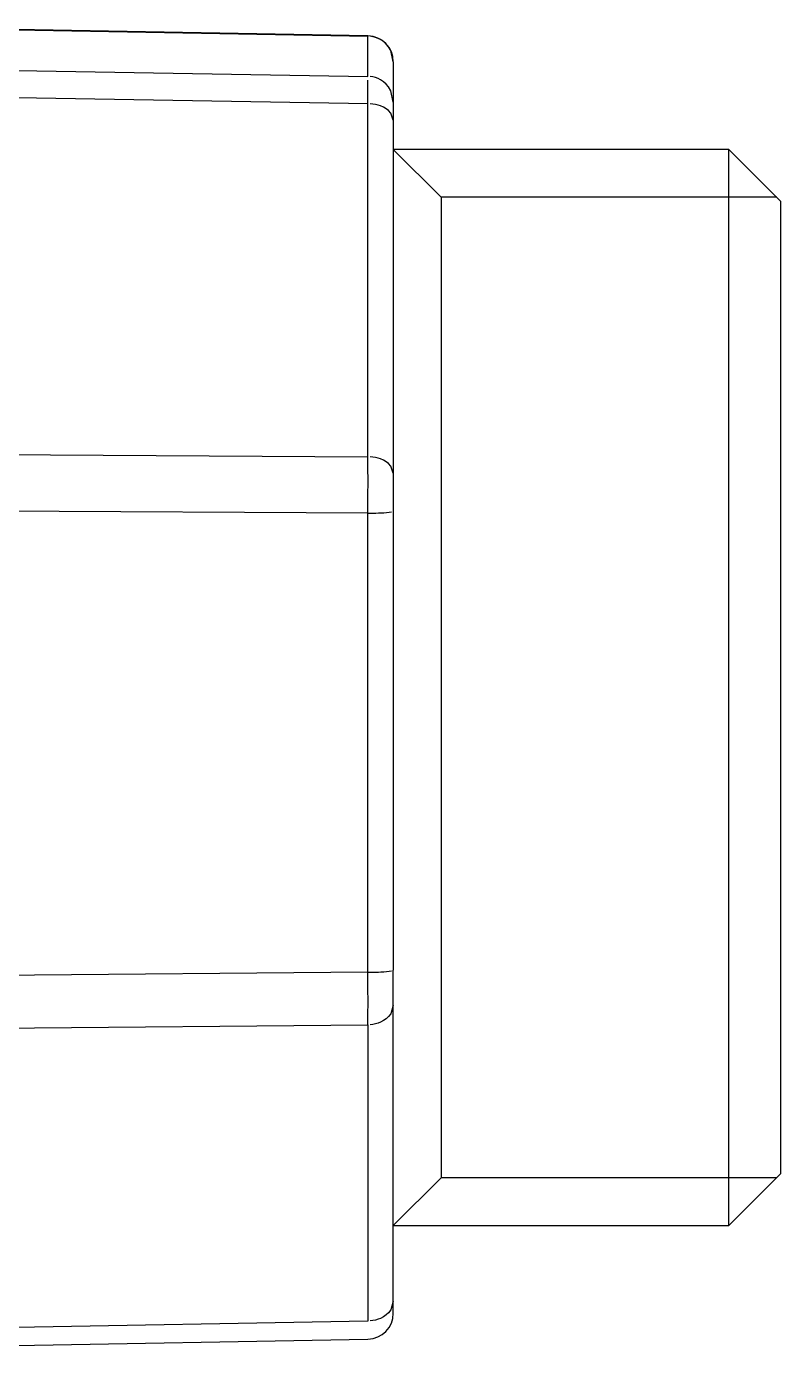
# Model space of a CAD drawing. Header units: millimetres. Extents: x 441156 to 441876, y 4514765 to 4515211.
# Drawn here: x 441490.8579 to 441491.004, y 4514937.1238 to 4514937.38 of the extents above; entities that cross this region are included whole.
import ezdxf

# ---------------------------------------------------------------- set-up
doc = ezdxf.new("R2010")
doc.units = ezdxf.units.MM
doc.layers.add('Collettore SL', color=7, linetype='Continuous')
doc.layers.add('Terminale_entrata', color=7, linetype='Continuous')

msp = doc.modelspace()

# ---------------------------------------------------------------- linework, layer by layer
at = {"layer": 'Collettore SL', "color": 254, "linetype": 'Continuous'}
for p, q in [((441490.9240903968, 4514937.37816444), (441490.8226153319, 4514937.379992899)), ((441490.8227523857, 4514937.379933355), (441490.9240875795, 4514937.378107418)), ((441490.924090397, 4514937.37816444), (441490.9240875795, 4514937.378107418)), ((441490.9240875795, 4514937.37032581), (441490.9240875795, 4514937.378107418)), ((441490.9290003174, 4514937.373127203), (441490.9290003174, 4514937.373165252)), ((441490.9290003174, 4514937.373127203), (441490.9290003174, 4514937.365345595)), ((441490.8227523857, 4514937.372024036), (441490.9240875795, 4514937.37032581)), ((441490.9240875795, 4514937.365025512), (441490.8323637774, 4514937.366562665)), ((441490.9240875795, 4514937.296630051), (441490.9240875795, 4514937.365025512)), ((441490.9290003174, 4514937.365345595), (441490.9290003174, 4514937.361812063)), ((441490.9290003174, 4514937.361812063), (441490.9290003174, 4514937.293416603)), ((441490.8209411388, 4514937.297216058), (441490.9240875795, 4514937.296630051)), ((441490.9290003174, 4514937.293416603), (441490.9290003174, 4514937.286118281)), ((441490.9240875795, 4514937.285682568), (441490.8032317472, 4514937.286369187)), ((441490.9240875795, 4514937.196738388), (441490.9240875795, 4514937.285682568)), ((441490.9290003174, 4514937.286118281), (441490.9290003174, 4514937.1971741)), ((441490.9240875795, 4514937.196738388), (441490.8032317472, 4514937.195684051)), ((441490.9290003174, 4514937.190386248), (441490.9290003174, 4514937.1971741)), ((441490.9290003174, 4514937.132995642), (441490.9290003174, 4514937.190386248)), ((441490.8209411388, 4514937.185656767), (441490.9240875795, 4514937.186556608)), ((441490.9240875795, 4514937.186556608), (441490.9240875795, 4514937.129166003)), ((441490.9290003174, 4514937.130656441), (441490.9290003174, 4514937.132995642)), ((441490.9240875795, 4514937.129166003), (441490.8323637774, 4514937.127513251)), ((441490.8226153319, 4514937.123828795), (441490.9240903968, 4514937.125657252))]:
    msp.add_line(p, q, dxfattribs=at)
for points in [[(441490.9290003174, 4514937.373127203, 0), (441490.9289972716, 4514937.373301037, 0), (441490.9289881377, 4514937.373474658, 0), (441490.9289729269, 4514937.373647857, 0), (441490.9289516578, 4514937.37382042, 0), (441490.9289243562, 4514937.37399214, 0), (441490.9288910555, 4514937.374162806, 0), (441490.9288517961, 4514937.37433221, 0), (441490.9288066259, 4514937.374500145, 0), (441490.9287556, 4514937.374666409, 0), (441490.9286987805, 4514937.374830796, 0), (441490.9286362367, 4514937.374993109, 0), (441490.9285680447, 4514937.375153148, 0), (441490.9284942877, 4514937.375310718, 0), (441490.9284150554, 4514937.375465629, 0), (441490.9283304444, 4514937.37561769, 0), (441490.9282405579, 4514937.375766717, 0), (441490.9281455053, 4514937.375912528, 0), (441490.9280454024, 4514937.376054946, 0), (441490.9279403712, 4514937.376193796, 0), (441490.9278305396, 4514937.376328912, 0), (441490.9277160416, 4514937.376460125, 0), (441490.9275970164, 4514937.376587278, 0), (441490.9274736093, 4514937.376710216, 0), (441490.9273459705, 4514937.376828788, 0), (441490.9272142555, 4514937.376942851, 0), (441490.9270786248, 4514937.377052264, 0), (441490.9269392437, 4514937.377156896, 0), (441490.9267962819, 4514937.377256617, 0), (441490.9266499138, 4514937.377351308, 0), (441490.9265003175, 4514937.377440853, 0), (441490.9263476753, 4514937.377525141, 0), (441490.9261921732, 4514937.377604073, 0), (441490.9260340006, 4514937.377677549, 0), (441490.9258733504, 4514937.377745481, 0), (441490.9257104182, 4514937.377807788, 0), (441490.9255454025, 4514937.377864391, 0), (441490.9253785043, 4514937.377915222, 0), (441490.925209927, 4514937.377960221, 0), (441490.9250398759, 4514937.377999331, 0), (441490.9248685584, 4514937.378032505, 0), (441490.9246961829, 4514937.378059702, 0), (441490.9245229598, 4514937.378080891, 0), (441490.9243490998, 4514937.378096043, 0), (441490.924174815, 4514937.378105142, 0), (441490.9240875795, 4514937.378107418, 0)], [(441490.9240875795, 4514937.365025512, 0), (441490.9240884399, 4514937.365304546, 0), (441490.9240892473, 4514937.365577607, 0), (441490.9240900012, 4514937.36584453, 0), (441490.924090701, 4514937.366105153, 0), (441490.9240913464, 4514937.36635932, 0), (441490.9240919371, 4514937.366606877, 0), (441490.9240924725, 4514937.366847675, 0), (441490.9240929525, 4514937.36708157, 0), (441490.9240933766, 4514937.36730842, 0), (441490.9240937448, 4514937.367528089, 0), (441490.9240940567, 4514937.367740444, 0), (441490.9240943121, 4514937.367945358, 0), (441490.9240945109, 4514937.368142706, 0), (441490.924094653, 4514937.36833237, 0), (441490.9240947383, 4514937.368514237, 0), (441490.9240947667, 4514937.368688195, 0), (441490.9240947383, 4514937.368854141, 0), (441490.924094653, 4514937.369011975, 0), (441490.9240945109, 4514937.3691616, 0), (441490.9240943121, 4514937.369302928, 0), (441490.9240940567, 4514937.369435874, 0), (441490.9240937448, 4514937.369560356, 0), (441490.9240933766, 4514937.369676301, 0), (441490.9240929525, 4514937.369783638, 0), (441490.9240924725, 4514937.369882302, 0), (441490.9240919371, 4514937.369972236, 0), (441490.9240913464, 4514937.370053383, 0), (441490.924090701, 4514937.370125695, 0), (441490.9240900012, 4514937.37018913, 0), (441490.9240892473, 4514937.370243648, 0), (441490.9240884399, 4514937.370289218, 0), (441490.9240875795, 4514937.37032581, 0)], [(441490.9290003174, 4514937.365345595, 0), (441490.9289972716, 4514937.36551943, 0), (441490.9289881377, 4514937.36569305, 0), (441490.9289729269, 4514937.365866249, 0), (441490.9289516578, 4514937.366038813, 0), (441490.9289243562, 4514937.366210532, 0), (441490.9288910555, 4514937.366381198, 0), (441490.9288517961, 4514937.366550602, 0), (441490.9288066259, 4514937.366718538, 0), (441490.9287556, 4514937.366884802, 0), (441490.9286987805, 4514937.367049189, 0), (441490.9286362367, 4514937.367211501, 0), (441490.9285680447, 4514937.367371541, 0), (441490.9284942877, 4514937.367529111, 0), (441490.9284150554, 4514937.367684022, 0), (441490.9283304444, 4514937.367836082, 0), (441490.9282405579, 4514937.36798511, 0), (441490.9281455053, 4514937.36813092, 0), (441490.9280454024, 4514937.368273338, 0), (441490.9279403712, 4514937.368412189, 0), (441490.9278305396, 4514937.368547304, 0), (441490.9277160416, 4514937.368678518, 0), (441490.9275970164, 4514937.368805671, 0), (441490.9274736093, 4514937.368928608, 0), (441490.9273459705, 4514937.369047181, 0), (441490.9272142555, 4514937.369161243, 0), (441490.9270786248, 4514937.369270656, 0), (441490.9269392437, 4514937.369375288, 0), (441490.9267962819, 4514937.36947501, 0), (441490.9266499138, 4514937.369569701, 0), (441490.9265003175, 4514937.369659245, 0), (441490.9263476753, 4514937.369743534, 0), (441490.9261921732, 4514937.369822465, 0), (441490.9260340006, 4514937.369895942, 0), (441490.9258733504, 4514937.369963874, 0), (441490.9257104182, 4514937.37002618, 0), (441490.9255454025, 4514937.370082783, 0), (441490.9253785043, 4514937.370133615, 0), (441490.925209927, 4514937.370178613, 0), (441490.9250398759, 4514937.370217723, 0), (441490.9248685584, 4514937.370250897, 0), (441490.9246961829, 4514937.370278095, 0), (441490.9245229598, 4514937.370299283, 0), (441490.9243490998, 4514937.370314436, 0), (441490.924174815, 4514937.370323535, 0), (441490.9240875795, 4514937.37032581, 0)], [(441490.9290003174, 4514937.361812063, 0), (441490.9289972716, 4514937.361924228, 0), (441490.9289881377, 4514937.362036256, 0), (441490.9289729269, 4514937.362148011, 0), (441490.9289516578, 4514937.362259357, 0), (441490.9289243562, 4514937.362370158, 0), (441490.9288910555, 4514937.362480278, 0), (441490.9288517961, 4514937.362589585, 0), (441490.9288066259, 4514937.362697945, 0), (441490.9287556, 4514937.362805225, 0), (441490.9286987805, 4514937.362911294, 0), (441490.9286362367, 4514937.363016025, 0), (441490.9285680447, 4514937.363119289, 0), (441490.9284942877, 4514937.363220961, 0), (441490.9284150554, 4514937.363320916, 0), (441490.9283304444, 4514937.363419032, 0), (441490.9282405579, 4514937.363515191, 0), (441490.9281455053, 4514937.363609275, 0), (441490.9280454024, 4514937.363701168, 0), (441490.9279403712, 4514937.363790761, 0), (441490.9278305396, 4514937.363877943, 0), (441490.9277160416, 4514937.363962607, 0), (441490.9275970164, 4514937.364044652, 0), (441490.9274736093, 4514937.364123977, 0), (441490.9273459705, 4514937.364200485, 0), (441490.9272142555, 4514937.364274083, 0), (441490.9270786248, 4514937.364344681, 0), (441490.9269392437, 4514937.364412193, 0), (441490.9267962819, 4514937.364476538, 0), (441490.9266499138, 4514937.364537637, 0), (441490.9265003175, 4514937.364595415, 0), (441490.9263476753, 4514937.364649802, 0), (441490.9261921732, 4514937.364700732, 0), (441490.9260340006, 4514937.364748142, 0), (441490.9258733504, 4514937.364791974, 0), (441490.9257104182, 4514937.364832177, 0), (441490.9255454025, 4514937.3648687, 0), (441490.9253785043, 4514937.364901499, 0), (441490.925209927, 4514937.364930534, 0), (441490.9250398759, 4514937.364955769, 0), (441490.9248685584, 4514937.364977174, 0), (441490.9246961829, 4514937.364994723, 0), (441490.9245229598, 4514937.365008395, 0), (441490.9243490998, 4514937.365018172, 0), (441490.924174815, 4514937.365024043, 0), (441490.9240875795, 4514937.365025512, 0)], [(441490.9290003174, 4514937.293416603, 0), (441490.9289972716, 4514937.293528767, 0), (441490.9289881377, 4514937.293640795, 0), (441490.9289729269, 4514937.293752551, 0), (441490.9289516578, 4514937.293863896, 0), (441490.9289243562, 4514937.293974697, 0), (441490.9288910555, 4514937.294084818, 0), (441490.9288517961, 4514937.294194125, 0), (441490.9288066259, 4514937.294302484, 0), (441490.9287556, 4514937.294409764, 0), (441490.9286987805, 4514937.294515834, 0), (441490.9286362367, 4514937.294620565, 0), (441490.9285680447, 4514937.294723829, 0), (441490.9284942877, 4514937.2948255, 0), (441490.9284150554, 4514937.294925455, 0), (441490.9283304444, 4514937.295023572, 0), (441490.9282405579, 4514937.295119731, 0), (441490.9281455053, 4514937.295213814, 0), (441490.9280454024, 4514937.295305708, 0), (441490.9279403712, 4514937.295395301, 0), (441490.9278305396, 4514937.295482482, 0), (441490.9277160416, 4514937.295567147, 0), (441490.9275970164, 4514937.295649191, 0), (441490.9274736093, 4514937.295728516, 0), (441490.9273459705, 4514937.295805024, 0), (441490.9272142555, 4514937.295878622, 0), (441490.9270786248, 4514937.295949221, 0), (441490.9269392437, 4514937.296016733, 0), (441490.9267962819, 4514937.296081078, 0), (441490.9266499138, 4514937.296142177, 0), (441490.9265003175, 4514937.296199955, 0), (441490.9263476753, 4514937.296254341, 0), (441490.9261921732, 4514937.296305271, 0), (441490.9260340006, 4514937.296352681, 0), (441490.9258733504, 4514937.296396514, 0), (441490.9257104182, 4514937.296436717, 0), (441490.9255454025, 4514937.29647324, 0), (441490.9253785043, 4514937.296506038, 0), (441490.925209927, 4514937.296535073, 0), (441490.9250398759, 4514937.296560308, 0), (441490.9248685584, 4514937.296581713, 0), (441490.9246961829, 4514937.296599262, 0), (441490.9245229598, 4514937.296612934, 0), (441490.9243490998, 4514937.296622711, 0), (441490.924174815, 4514937.296628583, 0), (441490.9240875795, 4514937.296630051, 0)], [(441490.9240875795, 4514937.285682568, 0), (441490.9242619972, 4514937.285683099, 0), (441490.9244360962, 4514937.28568416, 0), (441490.9246096641, 4514937.285685751, 0), (441490.9247824898, 4514937.285687868, 0), (441490.9249543624, 4514937.285690509, 0), (441490.9251250727, 4514937.285693672, 0), (441490.9252944126, 4514937.285697351, 0), (441490.925462176, 4514937.285701544, 0), (441490.9256281582, 4514937.285706244, 0), (441490.9257921572, 4514937.285711447, 0), (441490.9259539731, 4514937.285717145, 0), (441490.9261134088, 4514937.285723331, 0), (441490.9262702699, 4514937.285729999, 0), (441490.9264243655, 4514937.28573714, 0), (441490.9265755078, 4514937.285744745, 0), (441490.9267235126, 4514937.285752806, 0), (441490.9268681996, 4514937.285761312, 0), (441490.9270093925, 4514937.285770252, 0), (441490.9271469194, 4514937.285779617, 0), (441490.9272806126, 4514937.285789395, 0), (441490.9274103092, 4514937.285799572, 0), (441490.9275358513, 4514937.285810139, 0), (441490.9276570859, 4514937.28582108, 0), (441490.9277738653, 4514937.285832385, 0), (441490.9278860472, 4514937.285844036, 0), (441490.927993495, 4514937.285856022, 0), (441490.9280960776, 4514937.285868328, 0), (441490.9281936703, 4514937.285880939, 0), (441490.9282861539, 4514937.285893838, 0), (441490.928373416, 4514937.285907011, 0), (441490.92845535, 4514937.285920441, 0), (441490.9285318563, 4514937.285934113, 0), (441490.9286028417, 4514937.285948008, 0), (441490.9286682195, 4514937.285962111, 0), (441490.9287279103, 4514937.285976405, 0), (441490.9287818412, 4514937.285990871, 0), (441490.9288299466, 4514937.286005493, 0), (441490.9288721678, 4514937.286020252, 0), (441490.9289084533, 4514937.286035131, 0), (441490.9289387591, 4514937.28605011, 0), (441490.9289630482, 4514937.286065172, 0), (441490.9289812909, 4514937.2860803, 0), (441490.9289934651, 4514937.286095474, 0), (441490.9289995559, 4514937.286110676, 0), (441490.9290003174, 4514937.286118281, 0)], [(441490.9240875795, 4514937.196738388, 0), (441490.9242619972, 4514937.196738919, 0), (441490.9244360962, 4514937.19673998, 0), (441490.9246096641, 4514937.19674157, 0), (441490.9247824898, 4514937.196743687, 0), (441490.9249543624, 4514937.196746328, 0), (441490.9251250727, 4514937.196749491, 0), (441490.9252944126, 4514937.19675317, 0), (441490.925462176, 4514937.196757363, 0), (441490.9256281582, 4514937.196762064, 0), (441490.9257921572, 4514937.196767266, 0), (441490.9259539731, 4514937.196772964, 0), (441490.9261134088, 4514937.196779151, 0), (441490.9262702699, 4514937.196785819, 0), (441490.9264243655, 4514937.19679296, 0), (441490.9265755078, 4514937.196800565, 0), (441490.9267235126, 4514937.196808626, 0), (441490.9268681996, 4514937.196817132, 0), (441490.9270093925, 4514937.196826072, 0), (441490.9271469194, 4514937.196835437, 0), (441490.9272806126, 4514937.196845214, 0), (441490.9274103092, 4514937.196855392, 0), (441490.9275358513, 4514937.196865958, 0), (441490.9276570859, 4514937.1968769, 0), (441490.9277738653, 4514937.196888204, 0), (441490.9278860472, 4514937.196899856, 0), (441490.927993495, 4514937.196911843, 0), (441490.9280960776, 4514937.196924148, 0), (441490.9281936703, 4514937.196936758, 0), (441490.9282861539, 4514937.196949658, 0), (441490.928373416, 4514937.196962831, 0), (441490.92845535, 4514937.196976261, 0), (441490.9285318563, 4514937.196989932, 0), (441490.9286028417, 4514937.197003828, 0), (441490.9286682195, 4514937.197017931, 0), (441490.9287279103, 4514937.197032224, 0), (441490.9287818412, 4514937.197046691, 0), (441490.9288299466, 4514937.197061312, 0), (441490.9288721678, 4514937.197076072, 0), (441490.9289084533, 4514937.19709095, 0), (441490.9289387591, 4514937.197105929, 0), (441490.9289630482, 4514937.197120992, 0), (441490.9289812909, 4514937.19713612, 0), (441490.9289934651, 4514937.197151294, 0), (441490.9289995559, 4514937.197166495, 0), (441490.9290003174, 4514937.1971741, 0)], [(441490.9290003174, 4514937.190386248, 0), (441490.9289972716, 4514937.190252574, 0), (441490.9289881377, 4514937.190119064, 0), (441490.9289729269, 4514937.189985881, 0), (441490.9289516578, 4514937.189853184, 0), (441490.9289243562, 4514937.189721136, 0), (441490.9288910555, 4514937.189589899, 0), (441490.9288517961, 4514937.189459633, 0), (441490.9288066259, 4514937.189330495, 0), (441490.9287556, 4514937.189202644, 0), (441490.9286987805, 4514937.189076235, 0), (441490.9286362367, 4514937.188951421, 0), (441490.9285680447, 4514937.188828356, 0), (441490.9284942877, 4514937.188707189, 0), (441490.9284150554, 4514937.188588067, 0), (441490.9283304444, 4514937.188471137, 0), (441490.9282405579, 4514937.188356539, 0), (441490.9281455053, 4514937.188244415, 0), (441490.9280454024, 4514937.188134899, 0), (441490.9279403712, 4514937.188028127, 0), (441490.9278305396, 4514937.187924228, 0), (441490.9277160416, 4514937.187823328, 0), (441490.9275970164, 4514937.187725551, 0), (441490.9274736093, 4514937.187631017, 0), (441490.9273459705, 4514937.187539837, 0), (441490.9272142555, 4514937.187452127, 0), (441490.9270786248, 4514937.187367992, 0), (441490.9269392437, 4514937.187287533, 0), (441490.9267962819, 4514937.187210849, 0), (441490.9266499138, 4514937.187138035, 0), (441490.9265003175, 4514937.187069178, 0), (441490.9263476753, 4514937.187004362, 0), (441490.9261921732, 4514937.186943666, 0), (441490.9260340006, 4514937.186887166, 0), (441490.9258733504, 4514937.186834928, 0), (441490.9257104182, 4514937.186787016, 0), (441490.9255454025, 4514937.186743489, 0), (441490.9253785043, 4514937.186704402, 0), (441490.925209927, 4514937.186669799, 0), (441490.9250398759, 4514937.186639724, 0), (441490.9248685584, 4514937.186614214, 0), (441490.9246961829, 4514937.186593301, 0), (441490.9245229598, 4514937.186577007, 0), (441490.9243490998, 4514937.186565355, 0), (441490.924174815, 4514937.186558358, 0), (441490.9240875795, 4514937.186556608, 0)], [(441490.9290003174, 4514937.132995642, 0), (441490.9289972716, 4514937.132861969, 0), (441490.9289881377, 4514937.132728459, 0), (441490.9289729269, 4514937.132595275, 0), (441490.9289516578, 4514937.132462578, 0), (441490.9289243562, 4514937.13233053, 0), (441490.9288910555, 4514937.132199294, 0), (441490.9288517961, 4514937.132069027, 0), (441490.9288066259, 4514937.13193989, 0), (441490.9287556, 4514937.131812038, 0), (441490.9286987805, 4514937.131685629, 0), (441490.9286362367, 4514937.131560815, 0), (441490.9285680447, 4514937.13143775, 0), (441490.9284942877, 4514937.131316583, 0), (441490.9284150554, 4514937.131197461, 0), (441490.9283304444, 4514937.131080531, 0), (441490.9282405579, 4514937.130965933, 0), (441490.9281455053, 4514937.130853808, 0), (441490.9280454024, 4514937.130744293, 0), (441490.9279403712, 4514937.130637522, 0), (441490.9278305396, 4514937.130533623, 0), (441490.9277160416, 4514937.130432723, 0), (441490.9275970164, 4514937.130334945, 0), (441490.9274736093, 4514937.130240411, 0), (441490.9273459705, 4514937.130149232, 0), (441490.9272142555, 4514937.130061521, 0), (441490.9270786248, 4514937.129977386, 0), (441490.9269392437, 4514937.129896927, 0), (441490.9267962819, 4514937.129820243, 0), (441490.9266499138, 4514937.129747429, 0), (441490.9265003175, 4514937.129678572, 0), (441490.9263476753, 4514937.129613756, 0), (441490.9261921732, 4514937.129553061, 0), (441490.9260340006, 4514937.12949656, 0), (441490.9258733504, 4514937.129444322, 0), (441490.9257104182, 4514937.12939641, 0), (441490.9255454025, 4514937.129352884, 0), (441490.9253785043, 4514937.129313796, 0), (441490.925209927, 4514937.129279193, 0), (441490.9250398759, 4514937.129249119, 0), (441490.9248685584, 4514937.129223609, 0), (441490.9246961829, 4514937.129202695, 0), (441490.9245229598, 4514937.129186402, 0), (441490.9243490998, 4514937.129174749, 0), (441490.924174815, 4514937.129167752, 0), (441490.9240875795, 4514937.129166003, 0)], [(441490.9240875795, 4514937.129166003, 0), (441490.9240883469, 4514937.128958448, 0), (441490.9240890725, 4514937.128756459, 0), (441490.9240897559, 4514937.128560132, 0), (441490.9240903967, 4514937.12836956, 0), (441490.9240909946, 4514937.128184835, 0), (441490.9240915494, 4514937.128006045, 0), (441490.9240920608, 4514937.127833273, 0), (441490.9240925286, 4514937.127666604, 0), (441490.9240929525, 4514937.127506115, 0), (441490.9240933323, 4514937.127351884, 0), (441490.9240936678, 4514937.127203982, 0), (441490.9240939589, 4514937.127062483, 0), (441490.9240942055, 4514937.126927452, 0), (441490.9240944074, 4514937.126798954, 0), (441490.9240945645, 4514937.12667705, 0), (441490.9240946769, 4514937.126561798, 0), (441490.9240947443, 4514937.126453253, 0), (441490.9240947667, 4514937.126351466, 0), (441490.9240947443, 4514937.126256487, 0), (441490.9240946769, 4514937.12616836, 0), (441490.9240945646, 4514937.126087126, 0), (441490.9240944074, 4514937.126012826, 0), (441490.9240942055, 4514937.125945495, 0), (441490.924093959, 4514937.125885163, 0), (441490.9240936678, 4514937.125831859, 0), (441490.9240933323, 4514937.125785611, 0), (441490.9240929525, 4514937.125746438, 0), (441490.9240925286, 4514937.125714361, 0), (441490.9240920609, 4514937.125689393, 0), (441490.9240915495, 4514937.125671547, 0), (441490.9240909947, 4514937.125660832, 0), (441490.9240903968, 4514937.125657252, 0)]]:
    msp.add_polyline3d(points, dxfattribs=at)
for centre, radius, start, end in [((441490.9240003175, 4514937.373165252), 0.004999999999999449, 0, 88.96799303832616), ((441488.8775658248, 4514937.291794596), 2.046528800315219, 359.8288841369268, 0.1353763429424839), ((441489.1106497612, 4514937.190667378), 1.81344486411714, 359.8701199997154, 0.191813574616351), ((441490.9240003175, 4514937.130656441), 0.004999999999999449, 271.0320069616738, 0)]:
    msp.add_arc(centre, radius, start, end, dxfattribs=at)
at = {"layer": 'Terminale_entrata', "color": 254, "linetype": 'Continuous'}
for p, q in [((441490.9940003174, 4514937.356160847), (441490.9290003174, 4514937.356160847)), ((441490.9382503174, 4514937.346910846), (441490.9290003174, 4514937.356160847)), ((441490.9940003174, 4514937.349873803), (441490.9940003174, 4514937.356160847)), ((441491.0040003174, 4514937.346160847), (441490.9940003174, 4514937.356160847)), ((441490.9940003174, 4514937.147660847), (441490.9940003174, 4514937.349873803)), ((441490.9382503174, 4514937.346910846), (441490.9382503174, 4514937.156910846)), ((441491.0032503174, 4514937.346910846), (441490.9382503174, 4514937.346910846)), ((441491.0040003174, 4514937.346160847), (441491.0040003174, 4514937.340476876)), ((441491.0040003174, 4514937.340476876), (441491.0040003174, 4514937.157660847)), ((441490.9940003174, 4514937.147660847), (441491.0040003174, 4514937.157660847)), ((441490.9382503174, 4514937.156910846), (441490.9290003174, 4514937.147660847)), ((441491.0032503174, 4514937.156910846), (441490.9382503174, 4514937.156910846)), ((441490.9290003174, 4514937.147660847), (441490.9940003174, 4514937.147660847))]:
    msp.add_line(p, q, dxfattribs=at)

doc.saveas('drawing.dxf')
